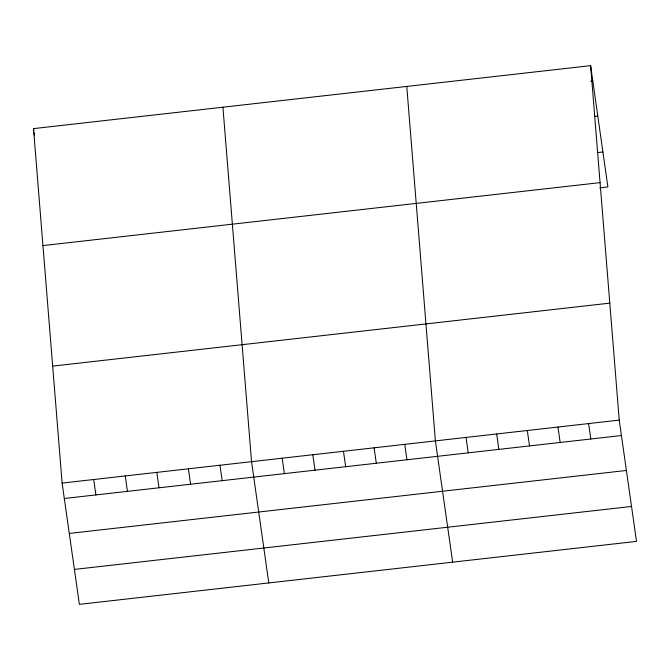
<?xml version="1.0" encoding="UTF-8"?>
<svg xmlns="http://www.w3.org/2000/svg" width="670" height="670" viewBox="0 0 670 670"><rect width="100%" height="100%" fill="white"/><g stroke="black" fill="none" stroke-linecap="round" stroke-linejoin="round"><path stroke-width="1" d="M590.622 65.652L619.239 420.115L636.5 541.385L79.378 604.348L62.117 483.078L33.5 128.615L590.622 65.652L607.883 186.922L599.709 187.851M590.773 81.305L592.816 81.078M594.726 116.354L597.791 116.002M597.808 152.567L602.908 151.998M42.947 245.589L600.069 182.625M52.67 366.105L609.801 303.142M62.117 483.078L619.239 420.115M64.312 498.497L621.433 435.534M69.286 533.429L626.408 470.466M74.404 569.416L631.525 506.453M588.595 423.582L590.798 439.001M557.959 427.041L560.154 442.46M527.315 430.508L529.509 445.927M496.671 433.967L498.865 449.386M466.035 437.435L468.23 452.853M452.652 562.163L435.391 440.894L406.774 86.43M404.747 444.352L406.941 459.779M374.103 447.82L376.297 463.238M343.467 451.279L345.661 466.705M312.823 454.746L315.017 470.164M282.179 458.205L284.373 473.631M268.796 582.942L251.543 461.672L222.926 107.208M219.969 465.24L222.164 480.658M188.396 468.807L190.59 484.226M156.83 472.375L159.024 487.794M125.257 475.943L127.451 491.361M93.691 479.511L95.885 494.929M33.5 128.615L33.793 130.667M34.086 132.727L34.522 135.809"/></g></svg>
